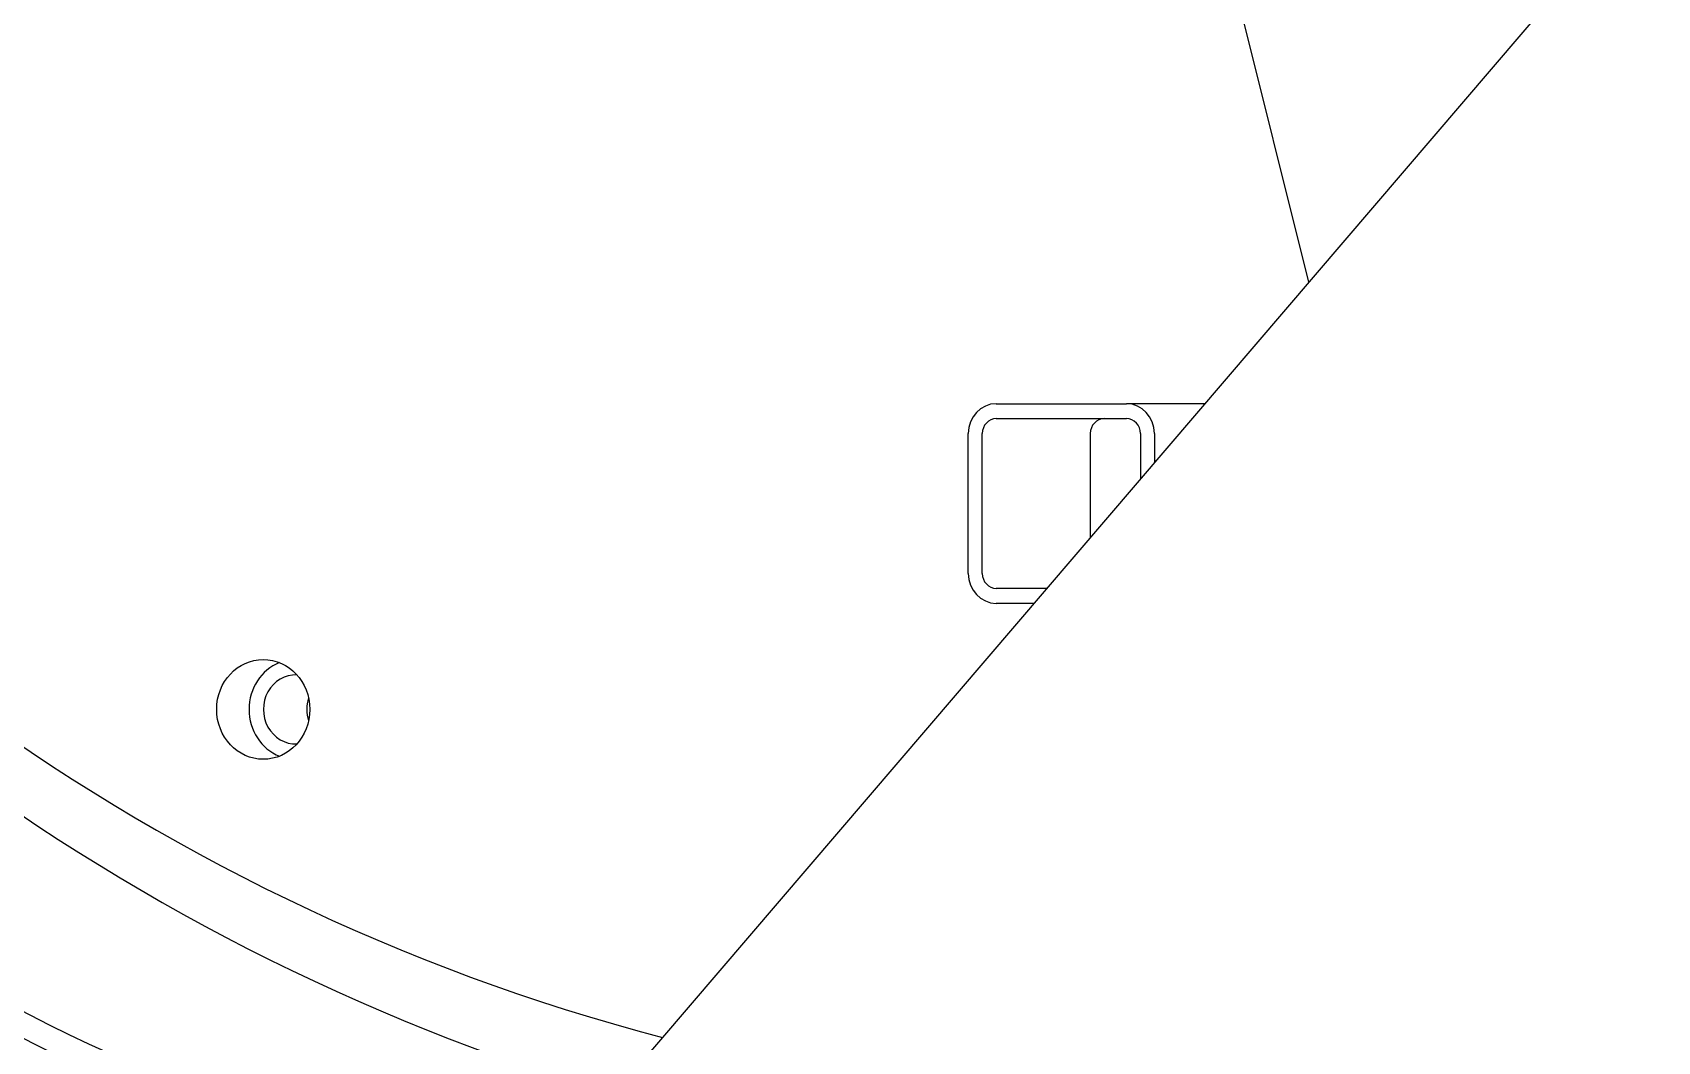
# Model space of a CAD drawing. Header units: millimetres. Extents: x -4172 to 126100, y -2 to 142133.
# Drawn here: x 13328.4 to 13654.1, y 43268.8 to 43470.9 of the extents above; entities that cross this region are included whole.
import ezdxf

# ---------------------------------------------------------------- set-up
doc = ezdxf.new("R2010")
doc.units = ezdxf.units.MM
doc.header["$LTSCALE"] = 100
doc.layers.add('Visible', color=7, linetype='Continuous', lineweight=25)

msp = doc.modelspace()

# ---------------------------------------------------------------- linework, layer by layer
at = {"layer": 'Visible'}
for p, q in [((13654.08, 43502.58), (13397.18, 43202.58)), ((13566.86, 43490.04), (13584.14, 43420.91)), ((13521.53, 43396.58), (13547.64, 43396.58)), ((13563.3, 43396.58), (13547.64, 43396.58)), ((13521.53, 43393.58), (13547.64, 43393.58)), ((13515.93, 43362.58), (13515.93, 43390.58)), ((13518.73, 43362.58), (13518.73, 43390.58)), ((13540.39, 43390.58), (13540.39, 43369.82)), ((13550.44, 43390.58), (13550.44, 43381.56)), ((13553.24, 43390.58), (13553.24, 43384.82)), ((13531.62, 43359.58), (13521.53, 43359.58)), ((13529.05, 43356.58), (13521.53, 43356.58))]:
    msp.add_line(p, q, dxfattribs=at)
for centre, major_axis, ratio, start_param, end_param in [((13461.26, 43717.58), (0, 481.5), 0.764292, 0.18649, 3.049971), ((13461.26, 43717.58), (0, -476.5), 0.764292, 3.260217, 6.201394), ((13562.74, 43717.58), (0, 476.5), 0.932595, 0.125832, 2.872934), ((13556.24, 43717.58), (0, 461), 0.932595, 0.023162, 2.902935), ((13521.53, 43390.58), (0, 6), 0.932595, 0, 1.570796), ((13547.64, 43390.58), (0, 6), 0.932595, 4.712389, 6.283185), ((13521.53, 43390.58), (0, 3), 0.932595, 0, 1.570796), ((13543.18, 43390.58), (0, 3), 0.932595, 0, 1.570796), ((13547.64, 43390.58), (0, 3), 0.932595, 4.712389, 6.283185), ((13521.53, 43362.58), (0, -6), 0.932595, 4.712389, 6.283185), ((13521.53, 43362.58), (0, -3), 0.932595, 4.712389, 6.283185), ((13381.1, 43335.34), (0, 10), 0.932595, 0.355768, 2.785824), ((13381.1, 43335.34), (0, 6.92), 0.932595, 6.245616, 9.462348), ((13389.77, 43335.34), (0, 6.92), 0.932595, 1.231504, 1.910089)]:
    msp.add_ellipse(centre, major_axis=major_axis, ratio=ratio, start_param=start_param, end_param=end_param, dxfattribs=at)
msp.add_ellipse((13374.61, 43335.34), major_axis=(0, -10), ratio=0.932595, dxfattribs=at)

doc.saveas('drawing.dxf')
